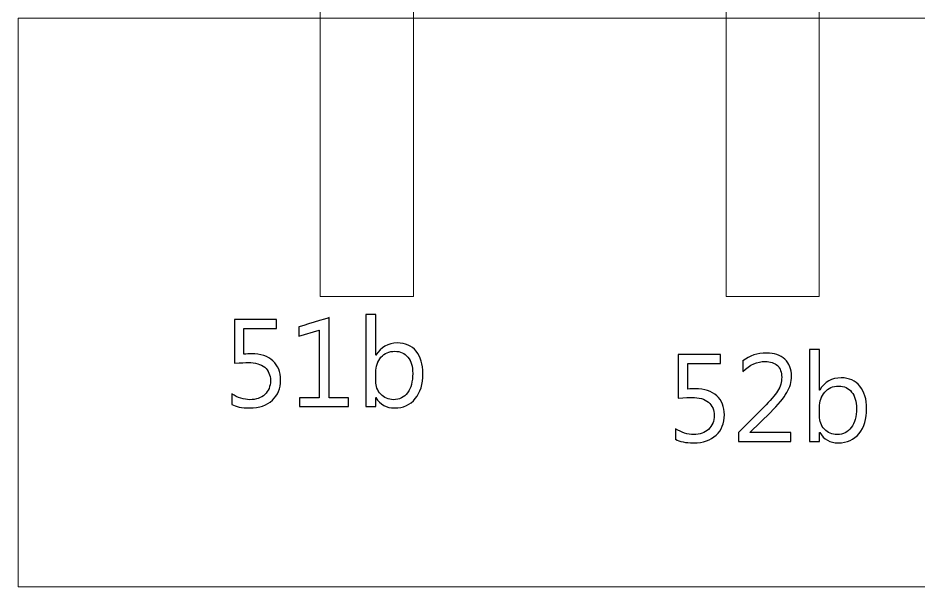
# Model space of a CAD drawing. Header units: centimetres. Extents: x -19.4 to 19.9, y -26.5 to 22.7.
# Drawn here: x 0.096 to 3.168, y -0.963 to 0.977 of the extents above; entities that cross this region are included whole.
import ezdxf

# ---------------------------------------------------------------- set-up
doc = ezdxf.new("R2010")
doc.units = ezdxf.units.CM
doc.header["$MEASUREMENT"] = 0
doc.layers.add('Camada 1', color=7, linetype='Continuous')

msp = doc.modelspace()

# ---------------------------------------------------------------- linework, layer by layer
at = {"layer": 'Camada 1', "color": 7, "lineweight": 9}
for points in [[(1.12695, 0.02724), (1.44435, 0.02724), (1.44435, 1.95096), (1.12695, 1.95096), (1.12695, 0.02724)], [(2.51095, 0.02724), (2.82835, 0.02724), (2.82835, 1.95096), (2.51095, 1.95096), (2.51095, 0.02724)], [(0.09623, -0.96332), (7.98655, -0.96332), (7.98655, 0.97702), (0.09623, 0.97702), (0.09623, -0.96332)]]:
    msp.add_lwpolyline(points, close=True, dxfattribs=at)
at = {"layer": 'Camada 1', "color": 7}
for points, knots in [([(0.82522, -0.3406), (0.82522, -0.3406), (0.82522, -0.30462), (0.82522, -0.30462), (0.82522, -0.30462), (0.84547, -0.31788), (0.86607, -0.32452), (0.88702, -0.32452), (0.88702, -0.32452), (0.90798, -0.32452), (0.92484, -0.31859), (0.93768, -0.30674), (0.93768, -0.30674), (0.95046, -0.29495), (0.95688, -0.27922), (0.95688, -0.25967), (0.95688, -0.25967), (0.95688, -0.24027), (0.95031, -0.2251), (0.93726, -0.21424), (0.93726, -0.21424), (0.92414, -0.20337), (0.90544, -0.19794), (0.88103, -0.19794), (0.88103, -0.19794), (0.87277, -0.19794), (0.85725, -0.19878), (0.83453, -0.20041), (0.83453, -0.20041), (0.83453, -0.20041), (0.83453, -0.05146), (0.83453, -0.05146), (0.83453, -0.05146), (0.83453, -0.05146), (0.97804, -0.05146), (0.97804, -0.05146), (0.97804, -0.05146), (0.97804, -0.05146), (0.97804, -0.08194), (0.97804, -0.08194), (0.97804, -0.08194), (0.97804, -0.08194), (0.8667, -0.08194), (0.8667, -0.08194), (0.8667, -0.08194), (0.8667, -0.08194), (0.8667, -0.16915), (0.8667, -0.16915), (0.8667, -0.16915), (0.87581, -0.16859), (0.8842, -0.1683), (0.89196, -0.1683), (0.89196, -0.1683), (0.92364, -0.1683), (0.9482, -0.17628), (0.96555, -0.19215), (0.96555, -0.19215), (0.98291, -0.20803), (0.99159, -0.22983), (0.99159, -0.25749), (0.99159, -0.25749), (0.99159, -0.28613), (0.98228, -0.30921), (0.96358, -0.32663), (0.96358, -0.32663), (0.94488, -0.34413), (0.9192, -0.35288), (0.88667, -0.35288), (0.88667, -0.35288), (0.85923, -0.35288), (0.83876, -0.34879), (0.82522, -0.3406)], [0, 0, 0, 0, 0.0526316, 0.0526316, 0.0526316, 0.0526316, 0.1052632, 0.1052632, 0.1052632, 0.1052632, 0.1578947, 0.1578947, 0.1578947, 0.1578947, 0.2105263, 0.2105263, 0.2105263, 0.2105263, 0.2631579, 0.2631579, 0.2631579, 0.2631579, 0.3157895, 0.3157895, 0.3157895, 0.3157895, 0.3684211, 0.3684211, 0.3684211, 0.3684211, 0.4210526, 0.4210526, 0.4210526, 0.4210526, 0.4736842, 0.4736842, 0.4736842, 0.4736842, 0.5263158, 0.5263158, 0.5263158, 0.5263158, 0.5789474, 0.5789474, 0.5789474, 0.5789474, 0.6315789, 0.6315789, 0.6315789, 0.631579, 0.6842105, 0.6842105, 0.6842105, 0.6842105, 0.7368421, 0.7368421, 0.7368421, 0.7368421, 0.7894737, 0.7894737, 0.7894737, 0.7894737, 0.8421053, 0.8421053, 0.8421053, 0.8421053, 0.8947368, 0.8947368, 0.8947368, 0.8947369, 1, 1, 1, 1]), ([(1.22358, -0.3478), (1.22358, -0.3478), (1.05594, -0.3478), (1.05594, -0.3478), (1.05594, -0.3478), (1.05594, -0.3478), (1.05594, -0.31817), (1.05594, -0.31817), (1.05594, -0.31817), (1.05594, -0.31817), (1.12282, -0.31817), (1.12282, -0.31817), (1.12282, -0.31817), (1.12282, -0.31817), (1.12282, -0.08773), (1.12282, -0.08773), (1.12282, -0.08773), (1.12282, -0.08773), (1.05424, -0.10819), (1.05424, -0.10819), (1.05424, -0.10819), (1.05424, -0.10819), (1.05424, -0.07602), (1.05424, -0.07602), (1.05424, -0.07602), (1.05424, -0.07602), (1.15669, -0.04469), (1.15669, -0.04469), (1.15669, -0.04469), (1.15669, -0.04469), (1.15669, -0.31817), (1.15669, -0.31817), (1.15669, -0.31817), (1.15669, -0.31817), (1.22358, -0.31817), (1.22358, -0.31817), (1.22358, -0.31817), (1.22358, -0.31817), (1.22358, -0.3478), (1.22358, -0.3478)], [0, 0, 0, 0, 0.0909091, 0.0909091, 0.0909091, 0.0909091, 0.1818182, 0.1818182, 0.1818182, 0.1818182, 0.2727273, 0.2727273, 0.2727273, 0.2727273, 0.3636364, 0.3636364, 0.3636364, 0.3636364, 0.4545455, 0.4545455, 0.4545455, 0.4545455, 0.5454545, 0.5454545, 0.5454545, 0.5454546, 0.6363636, 0.6363636, 0.6363636, 0.6363636, 0.7272727, 0.7272727, 0.7272727, 0.7272727, 0.8181818, 0.8181818, 0.8181818, 0.8181818, 1, 1, 1, 1]), ([(1.31671, -0.31746), (1.31671, -0.31746), (1.31587, -0.31746), (1.31587, -0.31746), (1.31587, -0.31746), (1.31587, -0.31746), (1.31587, -0.3478), (1.31587, -0.3478), (1.31587, -0.3478), (1.31587, -0.3478), (1.282, -0.3478), (1.282, -0.3478), (1.282, -0.3478), (1.282, -0.3478), (1.282, -0.03453), (1.282, -0.03453), (1.282, -0.03453), (1.282, -0.03453), (1.31587, -0.03453), (1.31587, -0.03453), (1.31587, -0.03453), (1.31587, -0.03453), (1.31587, -0.1731), (1.31587, -0.1731), (1.31587, -0.1731), (1.31587, -0.1731), (1.31671, -0.1731), (1.31671, -0.1731), (1.31671, -0.1731), (1.33337, -0.14509), (1.35778, -0.13105), (1.38988, -0.13105), (1.38988, -0.13105), (1.41705, -0.13105), (1.43828, -0.1405), (1.45366, -0.15948), (1.45366, -0.15948), (1.46905, -0.17846), (1.47674, -0.20386), (1.47674, -0.23576), (1.47674, -0.23576), (1.47674, -0.27118), (1.46813, -0.29961), (1.45091, -0.32092), (1.45091, -0.32092), (1.43363, -0.34223), (1.41006, -0.35288), (1.38014, -0.35288), (1.38014, -0.35288), (1.3522, -0.35288), (1.33104, -0.3411), (1.31671, -0.31746)], [0, 0, 0, 0, 0.0714286, 0.0714286, 0.0714286, 0.0714286, 0.1428571, 0.1428571, 0.1428571, 0.1428572, 0.2142857, 0.2142857, 0.2142857, 0.2142857, 0.2857143, 0.2857143, 0.2857143, 0.2857143, 0.3571429, 0.3571429, 0.3571429, 0.3571429, 0.4285714, 0.4285714, 0.4285714, 0.4285714, 0.5, 0.5, 0.5, 0.5, 0.5714286, 0.5714286, 0.5714286, 0.5714286, 0.6428571, 0.6428571, 0.6428571, 0.6428572, 0.7142857, 0.7142857, 0.7142857, 0.7142857, 0.7857143, 0.7857143, 0.7857143, 0.7857143, 0.8571429, 0.8571429, 0.8571429, 0.8571429, 1, 1, 1, 1]), ([(2.82971, -0.43646), (2.82971, -0.43646), (2.82887, -0.43646), (2.82887, -0.43646), (2.82887, -0.43646), (2.82887, -0.43646), (2.82887, -0.4668), (2.82887, -0.4668), (2.82887, -0.4668), (2.82887, -0.4668), (2.795, -0.4668), (2.795, -0.4668), (2.795, -0.4668), (2.795, -0.4668), (2.795, -0.15353), (2.795, -0.15353), (2.795, -0.15353), (2.795, -0.15353), (2.82887, -0.15353), (2.82887, -0.15353), (2.82887, -0.15353), (2.82887, -0.15353), (2.82887, -0.2921), (2.82887, -0.2921), (2.82887, -0.2921), (2.82887, -0.2921), (2.82971, -0.2921), (2.82971, -0.2921), (2.82971, -0.2921), (2.84637, -0.26409), (2.87078, -0.25005), (2.90288, -0.25005), (2.90288, -0.25005), (2.93005, -0.25005), (2.95128, -0.2595), (2.96666, -0.27848), (2.96666, -0.27848), (2.98205, -0.29746), (2.98974, -0.32286), (2.98974, -0.35476), (2.98974, -0.35476), (2.98974, -0.39018), (2.98113, -0.41861), (2.96391, -0.43992), (2.96391, -0.43992), (2.94663, -0.46123), (2.92306, -0.47188), (2.89314, -0.47188), (2.89314, -0.47188), (2.8652, -0.47188), (2.84404, -0.4601), (2.82971, -0.43646)], [0, 0, 0, 0, 0.0714286, 0.0714286, 0.0714286, 0.0714286, 0.1428571, 0.1428571, 0.1428571, 0.1428572, 0.2142857, 0.2142857, 0.2142857, 0.2142857, 0.2857143, 0.2857143, 0.2857143, 0.2857143, 0.3571429, 0.3571429, 0.3571429, 0.3571429, 0.4285714, 0.4285714, 0.4285714, 0.4285714, 0.5, 0.5, 0.5, 0.5, 0.5714286, 0.5714286, 0.5714286, 0.5714286, 0.6428571, 0.6428571, 0.6428571, 0.6428572, 0.7142857, 0.7142857, 0.7142857, 0.7142857, 0.7857143, 0.7857143, 0.7857143, 0.7857143, 0.8571429, 0.8571429, 0.8571429, 0.8571429, 1, 1, 1, 1]), ([(1.31587, -0.2318), (1.31587, -0.2318), (1.31587, -0.26144), (1.31587, -0.26144), (1.31587, -0.26144), (1.31587, -0.27901), (1.32158, -0.29389), (1.33294, -0.30617), (1.33294, -0.30617), (1.3443, -0.31838), (1.35877, -0.32452), (1.37626, -0.32452), (1.37626, -0.32452), (1.3968, -0.32452), (1.41288, -0.31661), (1.42453, -0.30088), (1.42453, -0.30088), (1.43617, -0.28508), (1.44202, -0.2632), (1.44202, -0.23512), (1.44202, -0.23512), (1.44202, -0.21148), (1.43659, -0.19293), (1.42565, -0.17952), (1.42565, -0.17952), (1.41479, -0.16612), (1.40004, -0.15941), (1.38141, -0.15941), (1.38141, -0.15941), (1.36173, -0.15941), (1.34585, -0.16626), (1.33386, -0.18002), (1.33386, -0.18002), (1.32187, -0.19377), (1.31587, -0.21106), (1.31587, -0.2318)], [0, 0, 0, 0, 0.1, 0.1, 0.1, 0.1, 0.2, 0.2, 0.2, 0.2, 0.3, 0.3, 0.3, 0.3, 0.4, 0.4, 0.4, 0.4, 0.5, 0.5, 0.5, 0.5, 0.6, 0.6, 0.6, 0.6, 0.7, 0.7, 0.7, 0.7, 0.8, 0.8, 0.8, 0.8, 1, 1, 1, 1]), ([(2.33822, -0.4596), (2.33822, -0.4596), (2.33822, -0.42362), (2.33822, -0.42362), (2.33822, -0.42362), (2.35847, -0.43688), (2.37907, -0.44352), (2.40002, -0.44352), (2.40002, -0.44352), (2.42098, -0.44352), (2.43784, -0.43759), (2.45068, -0.42574), (2.45068, -0.42574), (2.46346, -0.41395), (2.46988, -0.39822), (2.46988, -0.37867), (2.46988, -0.37867), (2.46988, -0.35927), (2.46331, -0.3441), (2.45026, -0.33324), (2.45026, -0.33324), (2.43714, -0.32237), (2.41844, -0.31694), (2.39403, -0.31694), (2.39403, -0.31694), (2.38577, -0.31694), (2.37025, -0.31778), (2.34753, -0.31941), (2.34753, -0.31941), (2.34753, -0.31941), (2.34753, -0.17046), (2.34753, -0.17046), (2.34753, -0.17046), (2.34753, -0.17046), (2.49104, -0.17046), (2.49104, -0.17046), (2.49104, -0.17046), (2.49104, -0.17046), (2.49104, -0.20094), (2.49104, -0.20094), (2.49104, -0.20094), (2.49104, -0.20094), (2.3797, -0.20094), (2.3797, -0.20094), (2.3797, -0.20094), (2.3797, -0.20094), (2.3797, -0.28815), (2.3797, -0.28815), (2.3797, -0.28815), (2.38881, -0.28759), (2.3972, -0.2873), (2.40496, -0.2873), (2.40496, -0.2873), (2.43664, -0.2873), (2.4612, -0.29528), (2.47855, -0.31115), (2.47855, -0.31115), (2.49591, -0.32703), (2.50459, -0.34883), (2.50459, -0.37649), (2.50459, -0.37649), (2.50459, -0.40513), (2.49528, -0.42821), (2.47658, -0.44563), (2.47658, -0.44563), (2.45788, -0.46313), (2.4322, -0.47188), (2.39967, -0.47188), (2.39967, -0.47188), (2.37223, -0.47188), (2.35176, -0.46779), (2.33822, -0.4596)], [0, 0, 0, 0, 0.0526316, 0.0526316, 0.0526316, 0.0526316, 0.1052632, 0.1052632, 0.1052632, 0.1052632, 0.1578947, 0.1578947, 0.1578947, 0.1578947, 0.2105263, 0.2105263, 0.2105263, 0.2105263, 0.2631579, 0.2631579, 0.2631579, 0.2631579, 0.3157895, 0.3157895, 0.3157895, 0.3157895, 0.3684211, 0.3684211, 0.3684211, 0.3684211, 0.4210526, 0.4210526, 0.4210526, 0.4210526, 0.4736842, 0.4736842, 0.4736842, 0.4736842, 0.5263158, 0.5263158, 0.5263158, 0.5263158, 0.5789474, 0.5789474, 0.5789474, 0.5789474, 0.6315789, 0.6315789, 0.6315789, 0.631579, 0.6842105, 0.6842105, 0.6842105, 0.6842105, 0.7368421, 0.7368421, 0.7368421, 0.7368421, 0.7894737, 0.7894737, 0.7894737, 0.7894737, 0.8421053, 0.8421053, 0.8421053, 0.8421053, 0.8947368, 0.8947368, 0.8947368, 0.8947369, 1, 1, 1, 1]), ([(2.73108, -0.4668), (2.73108, -0.4668), (2.55243, -0.4668), (2.55243, -0.4668), (2.55243, -0.4668), (2.55243, -0.4668), (2.55243, -0.43674), (2.55243, -0.43674), (2.55243, -0.43674), (2.55243, -0.43674), (2.63879, -0.3501), (2.63879, -0.3501), (2.63879, -0.3501), (2.66087, -0.32802), (2.67661, -0.30967), (2.68599, -0.29499), (2.68599, -0.29499), (2.69545, -0.28032), (2.70017, -0.26458), (2.70017, -0.24793), (2.70017, -0.24793), (2.70017, -0.23086), (2.6953, -0.21759), (2.6855, -0.20821), (2.6855, -0.20821), (2.67569, -0.19883), (2.66179, -0.19417), (2.64373, -0.19417), (2.64373, -0.19417), (2.61727, -0.19417), (2.59194, -0.20546), (2.56767, -0.22804), (2.56767, -0.22804), (2.56767, -0.22804), (2.56767, -0.19248), (2.56767, -0.19248), (2.56767, -0.19248), (2.59081, -0.17441), (2.61776, -0.16538), (2.64845, -0.16538), (2.64845, -0.16538), (2.67491, -0.16538), (2.69573, -0.17258), (2.7109, -0.1869), (2.7109, -0.1869), (2.72607, -0.20122), (2.73362, -0.22049), (2.73362, -0.24462), (2.73362, -0.24462), (2.73362, -0.2636), (2.7284, -0.28222), (2.71788, -0.30036), (2.71788, -0.30036), (2.70744, -0.31849), (2.6886, -0.341), (2.66144, -0.36788), (2.66144, -0.36788), (2.66144, -0.36788), (2.59307, -0.43547), (2.59307, -0.43547), (2.59307, -0.43547), (2.59307, -0.43547), (2.59307, -0.43632), (2.59307, -0.43632), (2.59307, -0.43632), (2.59307, -0.43632), (2.73108, -0.43632), (2.73108, -0.43632), (2.73108, -0.43632), (2.73108, -0.43632), (2.73108, -0.4668), (2.73108, -0.4668)], [0, 0, 0, 0, 0.0526316, 0.0526316, 0.0526316, 0.0526316, 0.1052632, 0.1052632, 0.1052632, 0.1052632, 0.1578947, 0.1578947, 0.1578947, 0.1578947, 0.2105263, 0.2105263, 0.2105263, 0.2105263, 0.2631579, 0.2631579, 0.2631579, 0.2631579, 0.3157895, 0.3157895, 0.3157895, 0.3157895, 0.3684211, 0.3684211, 0.3684211, 0.3684211, 0.4210526, 0.4210526, 0.4210526, 0.4210526, 0.4736842, 0.4736842, 0.4736842, 0.4736842, 0.5263158, 0.5263158, 0.5263158, 0.5263158, 0.5789474, 0.5789474, 0.5789474, 0.5789474, 0.6315789, 0.6315789, 0.6315789, 0.631579, 0.6842105, 0.6842105, 0.6842105, 0.6842105, 0.7368421, 0.7368421, 0.7368421, 0.7368421, 0.7894737, 0.7894737, 0.7894737, 0.7894737, 0.8421053, 0.8421053, 0.8421053, 0.8421053, 0.8947368, 0.8947368, 0.8947368, 0.8947369, 1, 1, 1, 1]), ([(2.82887, -0.3508), (2.82887, -0.3508), (2.82887, -0.38044), (2.82887, -0.38044), (2.82887, -0.38044), (2.82887, -0.39801), (2.83458, -0.41289), (2.84594, -0.42517), (2.84594, -0.42517), (2.8573, -0.43738), (2.87177, -0.44352), (2.88926, -0.44352), (2.88926, -0.44352), (2.9098, -0.44352), (2.92588, -0.43561), (2.93753, -0.41988), (2.93753, -0.41988), (2.94917, -0.40408), (2.95502, -0.3822), (2.95502, -0.35412), (2.95502, -0.35412), (2.95502, -0.33048), (2.94959, -0.31193), (2.93865, -0.29852), (2.93865, -0.29852), (2.92779, -0.28512), (2.91304, -0.27841), (2.89441, -0.27841), (2.89441, -0.27841), (2.87473, -0.27841), (2.85885, -0.28526), (2.84686, -0.29902), (2.84686, -0.29902), (2.83487, -0.31277), (2.82887, -0.33006), (2.82887, -0.3508)], [0, 0, 0, 0, 0.1, 0.1, 0.1, 0.1, 0.2, 0.2, 0.2, 0.2, 0.3, 0.3, 0.3, 0.3, 0.4, 0.4, 0.4, 0.4, 0.5, 0.5, 0.5, 0.5, 0.6, 0.6, 0.6, 0.6, 0.7, 0.7, 0.7, 0.7, 0.8, 0.8, 0.8, 0.8, 1, 1, 1, 1])]:
    msp.add_open_spline(points, degree=3, knots=knots, dxfattribs=at)
at = {"layer": 'Camada 1', "color": 250, "lineweight": 9}
for points, knots in [([(0.82522, -0.3406), (0.82522, -0.3406), (0.82522, -0.30462), (0.82522, -0.30462), (0.82522, -0.30462), (0.84547, -0.31788), (0.86607, -0.32452), (0.88702, -0.32452), (0.88702, -0.32452), (0.90798, -0.32452), (0.92484, -0.31859), (0.93768, -0.30674), (0.93768, -0.30674), (0.95046, -0.29495), (0.95688, -0.27922), (0.95688, -0.25967), (0.95688, -0.25967), (0.95688, -0.24027), (0.95031, -0.2251), (0.93726, -0.21424), (0.93726, -0.21424), (0.92414, -0.20337), (0.90544, -0.19794), (0.88103, -0.19794), (0.88103, -0.19794), (0.87277, -0.19794), (0.85725, -0.19878), (0.83453, -0.20041), (0.83453, -0.20041), (0.83453, -0.20041), (0.83453, -0.05146), (0.83453, -0.05146), (0.83453, -0.05146), (0.83453, -0.05146), (0.97804, -0.05146), (0.97804, -0.05146), (0.97804, -0.05146), (0.97804, -0.05146), (0.97804, -0.08194), (0.97804, -0.08194), (0.97804, -0.08194), (0.97804, -0.08194), (0.8667, -0.08194), (0.8667, -0.08194), (0.8667, -0.08194), (0.8667, -0.08194), (0.8667, -0.16915), (0.8667, -0.16915), (0.8667, -0.16915), (0.87581, -0.16859), (0.8842, -0.1683), (0.89196, -0.1683), (0.89196, -0.1683), (0.92364, -0.1683), (0.9482, -0.17628), (0.96555, -0.19215), (0.96555, -0.19215), (0.98291, -0.20803), (0.99159, -0.22983), (0.99159, -0.25749), (0.99159, -0.25749), (0.99159, -0.28613), (0.98228, -0.30921), (0.96358, -0.32663), (0.96358, -0.32663), (0.94488, -0.34413), (0.9192, -0.35288), (0.88667, -0.35288), (0.88667, -0.35288), (0.85923, -0.35288), (0.83876, -0.34879), (0.82522, -0.3406)], [0, 0, 0, 0, 0.0526316, 0.0526316, 0.0526316, 0.0526316, 0.1052632, 0.1052632, 0.1052632, 0.1052632, 0.1578947, 0.1578947, 0.1578947, 0.1578947, 0.2105263, 0.2105263, 0.2105263, 0.2105263, 0.2631579, 0.2631579, 0.2631579, 0.2631579, 0.3157895, 0.3157895, 0.3157895, 0.3157895, 0.3684211, 0.3684211, 0.3684211, 0.3684211, 0.4210526, 0.4210526, 0.4210526, 0.4210526, 0.4736842, 0.4736842, 0.4736842, 0.4736842, 0.5263158, 0.5263158, 0.5263158, 0.5263158, 0.5789474, 0.5789474, 0.5789474, 0.5789474, 0.6315789, 0.6315789, 0.6315789, 0.631579, 0.6842105, 0.6842105, 0.6842105, 0.6842105, 0.7368421, 0.7368421, 0.7368421, 0.7368421, 0.7894737, 0.7894737, 0.7894737, 0.7894737, 0.8421053, 0.8421053, 0.8421053, 0.8421053, 0.8947368, 0.8947368, 0.8947368, 0.8947369, 1, 1, 1, 1]), ([(1.22358, -0.3478), (1.22358, -0.3478), (1.05594, -0.3478), (1.05594, -0.3478), (1.05594, -0.3478), (1.05594, -0.3478), (1.05594, -0.31817), (1.05594, -0.31817), (1.05594, -0.31817), (1.05594, -0.31817), (1.12282, -0.31817), (1.12282, -0.31817), (1.12282, -0.31817), (1.12282, -0.31817), (1.12282, -0.08773), (1.12282, -0.08773), (1.12282, -0.08773), (1.12282, -0.08773), (1.05424, -0.10819), (1.05424, -0.10819), (1.05424, -0.10819), (1.05424, -0.10819), (1.05424, -0.07602), (1.05424, -0.07602), (1.05424, -0.07602), (1.05424, -0.07602), (1.15669, -0.04469), (1.15669, -0.04469), (1.15669, -0.04469), (1.15669, -0.04469), (1.15669, -0.31817), (1.15669, -0.31817), (1.15669, -0.31817), (1.15669, -0.31817), (1.22358, -0.31817), (1.22358, -0.31817), (1.22358, -0.31817), (1.22358, -0.31817), (1.22358, -0.3478), (1.22358, -0.3478)], [0, 0, 0, 0, 0.0909091, 0.0909091, 0.0909091, 0.0909091, 0.1818182, 0.1818182, 0.1818182, 0.1818182, 0.2727273, 0.2727273, 0.2727273, 0.2727273, 0.3636364, 0.3636364, 0.3636364, 0.3636364, 0.4545455, 0.4545455, 0.4545455, 0.4545455, 0.5454545, 0.5454545, 0.5454545, 0.5454546, 0.6363636, 0.6363636, 0.6363636, 0.6363636, 0.7272727, 0.7272727, 0.7272727, 0.7272727, 0.8181818, 0.8181818, 0.8181818, 0.8181818, 1, 1, 1, 1]), ([(1.31671, -0.31746), (1.31671, -0.31746), (1.31587, -0.31746), (1.31587, -0.31746), (1.31587, -0.31746), (1.31587, -0.31746), (1.31587, -0.3478), (1.31587, -0.3478), (1.31587, -0.3478), (1.31587, -0.3478), (1.282, -0.3478), (1.282, -0.3478), (1.282, -0.3478), (1.282, -0.3478), (1.282, -0.03453), (1.282, -0.03453), (1.282, -0.03453), (1.282, -0.03453), (1.31587, -0.03453), (1.31587, -0.03453), (1.31587, -0.03453), (1.31587, -0.03453), (1.31587, -0.1731), (1.31587, -0.1731), (1.31587, -0.1731), (1.31587, -0.1731), (1.31671, -0.1731), (1.31671, -0.1731), (1.31671, -0.1731), (1.33337, -0.14509), (1.35778, -0.13105), (1.38988, -0.13105), (1.38988, -0.13105), (1.41705, -0.13105), (1.43828, -0.1405), (1.45366, -0.15948), (1.45366, -0.15948), (1.46905, -0.17846), (1.47674, -0.20386), (1.47674, -0.23576), (1.47674, -0.23576), (1.47674, -0.27118), (1.46813, -0.29961), (1.45091, -0.32092), (1.45091, -0.32092), (1.43363, -0.34223), (1.41006, -0.35288), (1.38014, -0.35288), (1.38014, -0.35288), (1.3522, -0.35288), (1.33104, -0.3411), (1.31671, -0.31746)], [0, 0, 0, 0, 0.0714286, 0.0714286, 0.0714286, 0.0714286, 0.1428571, 0.1428571, 0.1428571, 0.1428572, 0.2142857, 0.2142857, 0.2142857, 0.2142857, 0.2857143, 0.2857143, 0.2857143, 0.2857143, 0.3571429, 0.3571429, 0.3571429, 0.3571429, 0.4285714, 0.4285714, 0.4285714, 0.4285714, 0.5, 0.5, 0.5, 0.5, 0.5714286, 0.5714286, 0.5714286, 0.5714286, 0.6428571, 0.6428571, 0.6428571, 0.6428572, 0.7142857, 0.7142857, 0.7142857, 0.7142857, 0.7857143, 0.7857143, 0.7857143, 0.7857143, 0.8571429, 0.8571429, 0.8571429, 0.8571429, 1, 1, 1, 1]), ([(2.82971, -0.43646), (2.82971, -0.43646), (2.82887, -0.43646), (2.82887, -0.43646), (2.82887, -0.43646), (2.82887, -0.43646), (2.82887, -0.4668), (2.82887, -0.4668), (2.82887, -0.4668), (2.82887, -0.4668), (2.795, -0.4668), (2.795, -0.4668), (2.795, -0.4668), (2.795, -0.4668), (2.795, -0.15353), (2.795, -0.15353), (2.795, -0.15353), (2.795, -0.15353), (2.82887, -0.15353), (2.82887, -0.15353), (2.82887, -0.15353), (2.82887, -0.15353), (2.82887, -0.2921), (2.82887, -0.2921), (2.82887, -0.2921), (2.82887, -0.2921), (2.82971, -0.2921), (2.82971, -0.2921), (2.82971, -0.2921), (2.84637, -0.26409), (2.87078, -0.25005), (2.90288, -0.25005), (2.90288, -0.25005), (2.93005, -0.25005), (2.95128, -0.2595), (2.96666, -0.27848), (2.96666, -0.27848), (2.98205, -0.29746), (2.98974, -0.32286), (2.98974, -0.35476), (2.98974, -0.35476), (2.98974, -0.39018), (2.98113, -0.41861), (2.96391, -0.43992), (2.96391, -0.43992), (2.94663, -0.46123), (2.92306, -0.47188), (2.89314, -0.47188), (2.89314, -0.47188), (2.8652, -0.47188), (2.84404, -0.4601), (2.82971, -0.43646)], [0, 0, 0, 0, 0.0714286, 0.0714286, 0.0714286, 0.0714286, 0.1428571, 0.1428571, 0.1428571, 0.1428572, 0.2142857, 0.2142857, 0.2142857, 0.2142857, 0.2857143, 0.2857143, 0.2857143, 0.2857143, 0.3571429, 0.3571429, 0.3571429, 0.3571429, 0.4285714, 0.4285714, 0.4285714, 0.4285714, 0.5, 0.5, 0.5, 0.5, 0.5714286, 0.5714286, 0.5714286, 0.5714286, 0.6428571, 0.6428571, 0.6428571, 0.6428572, 0.7142857, 0.7142857, 0.7142857, 0.7142857, 0.7857143, 0.7857143, 0.7857143, 0.7857143, 0.8571429, 0.8571429, 0.8571429, 0.8571429, 1, 1, 1, 1]), ([(1.31587, -0.2318), (1.31587, -0.2318), (1.31587, -0.26144), (1.31587, -0.26144), (1.31587, -0.26144), (1.31587, -0.27901), (1.32158, -0.29389), (1.33294, -0.30617), (1.33294, -0.30617), (1.3443, -0.31838), (1.35877, -0.32452), (1.37626, -0.32452), (1.37626, -0.32452), (1.3968, -0.32452), (1.41288, -0.31661), (1.42453, -0.30088), (1.42453, -0.30088), (1.43617, -0.28508), (1.44202, -0.2632), (1.44202, -0.23512), (1.44202, -0.23512), (1.44202, -0.21148), (1.43659, -0.19293), (1.42565, -0.17952), (1.42565, -0.17952), (1.41479, -0.16612), (1.40004, -0.15941), (1.38141, -0.15941), (1.38141, -0.15941), (1.36173, -0.15941), (1.34585, -0.16626), (1.33386, -0.18002), (1.33386, -0.18002), (1.32187, -0.19377), (1.31587, -0.21106), (1.31587, -0.2318)], [0, 0, 0, 0, 0.1, 0.1, 0.1, 0.1, 0.2, 0.2, 0.2, 0.2, 0.3, 0.3, 0.3, 0.3, 0.4, 0.4, 0.4, 0.4, 0.5, 0.5, 0.5, 0.5, 0.6, 0.6, 0.6, 0.6, 0.7, 0.7, 0.7, 0.7, 0.8, 0.8, 0.8, 0.8, 1, 1, 1, 1]), ([(2.33822, -0.4596), (2.33822, -0.4596), (2.33822, -0.42362), (2.33822, -0.42362), (2.33822, -0.42362), (2.35847, -0.43688), (2.37907, -0.44352), (2.40002, -0.44352), (2.40002, -0.44352), (2.42098, -0.44352), (2.43784, -0.43759), (2.45068, -0.42574), (2.45068, -0.42574), (2.46346, -0.41395), (2.46988, -0.39822), (2.46988, -0.37867), (2.46988, -0.37867), (2.46988, -0.35927), (2.46331, -0.3441), (2.45026, -0.33324), (2.45026, -0.33324), (2.43714, -0.32237), (2.41844, -0.31694), (2.39403, -0.31694), (2.39403, -0.31694), (2.38577, -0.31694), (2.37025, -0.31778), (2.34753, -0.31941), (2.34753, -0.31941), (2.34753, -0.31941), (2.34753, -0.17046), (2.34753, -0.17046), (2.34753, -0.17046), (2.34753, -0.17046), (2.49104, -0.17046), (2.49104, -0.17046), (2.49104, -0.17046), (2.49104, -0.17046), (2.49104, -0.20094), (2.49104, -0.20094), (2.49104, -0.20094), (2.49104, -0.20094), (2.3797, -0.20094), (2.3797, -0.20094), (2.3797, -0.20094), (2.3797, -0.20094), (2.3797, -0.28815), (2.3797, -0.28815), (2.3797, -0.28815), (2.38881, -0.28759), (2.3972, -0.2873), (2.40496, -0.2873), (2.40496, -0.2873), (2.43664, -0.2873), (2.4612, -0.29528), (2.47855, -0.31115), (2.47855, -0.31115), (2.49591, -0.32703), (2.50459, -0.34883), (2.50459, -0.37649), (2.50459, -0.37649), (2.50459, -0.40513), (2.49528, -0.42821), (2.47658, -0.44563), (2.47658, -0.44563), (2.45788, -0.46313), (2.4322, -0.47188), (2.39967, -0.47188), (2.39967, -0.47188), (2.37223, -0.47188), (2.35176, -0.46779), (2.33822, -0.4596)], [0, 0, 0, 0, 0.0526316, 0.0526316, 0.0526316, 0.0526316, 0.1052632, 0.1052632, 0.1052632, 0.1052632, 0.1578947, 0.1578947, 0.1578947, 0.1578947, 0.2105263, 0.2105263, 0.2105263, 0.2105263, 0.2631579, 0.2631579, 0.2631579, 0.2631579, 0.3157895, 0.3157895, 0.3157895, 0.3157895, 0.3684211, 0.3684211, 0.3684211, 0.3684211, 0.4210526, 0.4210526, 0.4210526, 0.4210526, 0.4736842, 0.4736842, 0.4736842, 0.4736842, 0.5263158, 0.5263158, 0.5263158, 0.5263158, 0.5789474, 0.5789474, 0.5789474, 0.5789474, 0.6315789, 0.6315789, 0.6315789, 0.631579, 0.6842105, 0.6842105, 0.6842105, 0.6842105, 0.7368421, 0.7368421, 0.7368421, 0.7368421, 0.7894737, 0.7894737, 0.7894737, 0.7894737, 0.8421053, 0.8421053, 0.8421053, 0.8421053, 0.8947368, 0.8947368, 0.8947368, 0.8947369, 1, 1, 1, 1]), ([(2.73108, -0.4668), (2.73108, -0.4668), (2.55243, -0.4668), (2.55243, -0.4668), (2.55243, -0.4668), (2.55243, -0.4668), (2.55243, -0.43674), (2.55243, -0.43674), (2.55243, -0.43674), (2.55243, -0.43674), (2.63879, -0.3501), (2.63879, -0.3501), (2.63879, -0.3501), (2.66087, -0.32802), (2.67661, -0.30967), (2.68599, -0.29499), (2.68599, -0.29499), (2.69545, -0.28032), (2.70017, -0.26458), (2.70017, -0.24793), (2.70017, -0.24793), (2.70017, -0.23086), (2.6953, -0.21759), (2.6855, -0.20821), (2.6855, -0.20821), (2.67569, -0.19883), (2.66179, -0.19417), (2.64373, -0.19417), (2.64373, -0.19417), (2.61727, -0.19417), (2.59194, -0.20546), (2.56767, -0.22804), (2.56767, -0.22804), (2.56767, -0.22804), (2.56767, -0.19248), (2.56767, -0.19248), (2.56767, -0.19248), (2.59081, -0.17441), (2.61776, -0.16538), (2.64845, -0.16538), (2.64845, -0.16538), (2.67491, -0.16538), (2.69573, -0.17258), (2.7109, -0.1869), (2.7109, -0.1869), (2.72607, -0.20122), (2.73362, -0.22049), (2.73362, -0.24462), (2.73362, -0.24462), (2.73362, -0.2636), (2.7284, -0.28222), (2.71788, -0.30036), (2.71788, -0.30036), (2.70744, -0.31849), (2.6886, -0.341), (2.66144, -0.36788), (2.66144, -0.36788), (2.66144, -0.36788), (2.59307, -0.43547), (2.59307, -0.43547), (2.59307, -0.43547), (2.59307, -0.43547), (2.59307, -0.43632), (2.59307, -0.43632), (2.59307, -0.43632), (2.59307, -0.43632), (2.73108, -0.43632), (2.73108, -0.43632), (2.73108, -0.43632), (2.73108, -0.43632), (2.73108, -0.4668), (2.73108, -0.4668)], [0, 0, 0, 0, 0.0526316, 0.0526316, 0.0526316, 0.0526316, 0.1052632, 0.1052632, 0.1052632, 0.1052632, 0.1578947, 0.1578947, 0.1578947, 0.1578947, 0.2105263, 0.2105263, 0.2105263, 0.2105263, 0.2631579, 0.2631579, 0.2631579, 0.2631579, 0.3157895, 0.3157895, 0.3157895, 0.3157895, 0.3684211, 0.3684211, 0.3684211, 0.3684211, 0.4210526, 0.4210526, 0.4210526, 0.4210526, 0.4736842, 0.4736842, 0.4736842, 0.4736842, 0.5263158, 0.5263158, 0.5263158, 0.5263158, 0.5789474, 0.5789474, 0.5789474, 0.5789474, 0.6315789, 0.6315789, 0.6315789, 0.631579, 0.6842105, 0.6842105, 0.6842105, 0.6842105, 0.7368421, 0.7368421, 0.7368421, 0.7368421, 0.7894737, 0.7894737, 0.7894737, 0.7894737, 0.8421053, 0.8421053, 0.8421053, 0.8421053, 0.8947368, 0.8947368, 0.8947368, 0.8947369, 1, 1, 1, 1]), ([(2.82887, -0.3508), (2.82887, -0.3508), (2.82887, -0.38044), (2.82887, -0.38044), (2.82887, -0.38044), (2.82887, -0.39801), (2.83458, -0.41289), (2.84594, -0.42517), (2.84594, -0.42517), (2.8573, -0.43738), (2.87177, -0.44352), (2.88926, -0.44352), (2.88926, -0.44352), (2.9098, -0.44352), (2.92588, -0.43561), (2.93753, -0.41988), (2.93753, -0.41988), (2.94917, -0.40408), (2.95502, -0.3822), (2.95502, -0.35412), (2.95502, -0.35412), (2.95502, -0.33048), (2.94959, -0.31193), (2.93865, -0.29852), (2.93865, -0.29852), (2.92779, -0.28512), (2.91304, -0.27841), (2.89441, -0.27841), (2.89441, -0.27841), (2.87473, -0.27841), (2.85885, -0.28526), (2.84686, -0.29902), (2.84686, -0.29902), (2.83487, -0.31277), (2.82887, -0.33006), (2.82887, -0.3508)], [0, 0, 0, 0, 0.1, 0.1, 0.1, 0.1, 0.2, 0.2, 0.2, 0.2, 0.3, 0.3, 0.3, 0.3, 0.4, 0.4, 0.4, 0.4, 0.5, 0.5, 0.5, 0.5, 0.6, 0.6, 0.6, 0.6, 0.7, 0.7, 0.7, 0.7, 0.8, 0.8, 0.8, 0.8, 1, 1, 1, 1])]:
    msp.add_open_spline(points, degree=3, knots=knots, dxfattribs=at)

doc.saveas('drawing.dxf')
